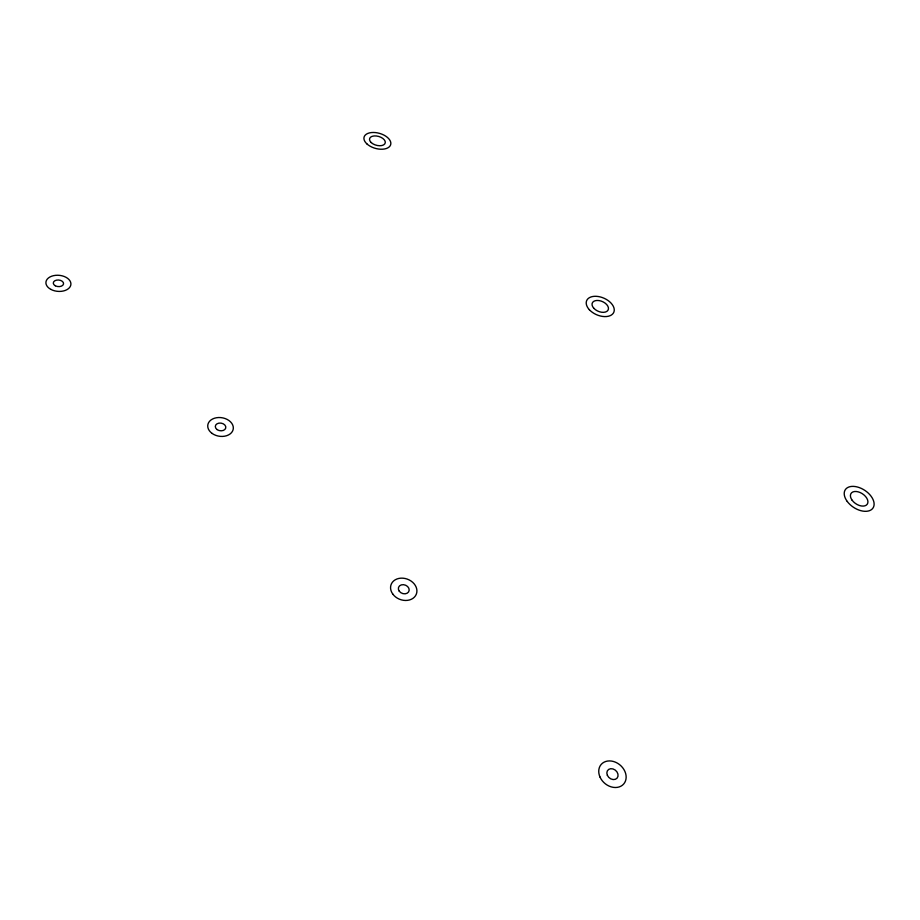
<?xml version="1.0" encoding="UTF-8"?>
<svg xmlns="http://www.w3.org/2000/svg" width="920" height="920" viewBox="0 0 920 920"><rect width="100%" height="100%" fill="white"/><g stroke="black" fill="none" stroke-linecap="round" stroke-linejoin="round"><path stroke-width="1.38" d="M600.012 777.067A14.915 11.937 41 0 0 623.668 784.035A14.915 11.937 41 0 0 613.674 761.541A14.915 11.937 41 0 0 600.012 777.067M607.349 775.284A6.129 4.91 41 0 0 617.056 778.182A6.129 4.91 41 0 0 612.996 768.936A6.129 4.91 41 0 0 607.349 775.284M392.713 593.975A13.489 10.787 20.8 0 0 415.506 595.757A13.489 10.787 20.8 0 0 403.017 578.185A13.489 10.787 20.8 0 0 392.713 593.975M399.222 591.146A5.543 4.427 20.8 0 0 408.595 591.917A5.543 4.427 20.8 0 0 403.5 584.683A5.543 4.427 20.8 0 0 399.222 591.146M212.117 433.435A12.88 9.35 9.2 0 0 233.093 429.743A12.88 9.35 9.2 0 0 216.384 417.76A12.88 9.35 9.2 0 0 212.117 433.435M217.085 429.571A5.29 3.841 9.2 0 0 225.722 428.076A5.29 3.841 9.2 0 0 218.88 423.142A5.29 3.841 9.2 0 0 217.085 429.571M50.876 289.397A12.535 8.05 4.9 0 0 70.829 284.947A12.535 8.05 4.9 0 0 53.521 275.666A12.535 8.05 4.9 0 0 50.876 289.397M55.326 285.786A5.152 3.3 4.9 0 0 63.537 283.969A5.152 3.3 4.9 0 0 56.453 280.151A5.152 3.3 4.9 0 0 55.326 285.786M847.239 501.446A16.595 10.177 33.4 0 0 872.93 508.127A16.595 10.177 33.4 0 0 857.336 486.979A16.595 10.177 33.4 0 0 847.239 501.446M852.161 500.284A9.729 5.968 33.4 0 0 867.226 504.24A9.729 5.968 33.4 0 0 858.13 491.832A9.729 5.968 33.4 0 0 852.161 500.284M589.329 309.695A14.777 9.05 23.3 0 0 613.341 313.145A14.777 9.05 23.3 0 0 598.023 296.481A14.777 9.05 23.3 0 0 589.329 309.695M593.837 308.28A8.659 5.301 23.3 0 0 607.924 310.339A8.659 5.301 23.3 0 0 598.977 300.564A8.659 5.301 23.3 0 0 593.837 308.28M366.804 143.807A13.823 7.785 15.8 0 0 389.896 146.176A13.823 7.785 15.8 0 0 375.463 132.583A13.823 7.785 15.8 0 0 366.804 143.807M371.185 142.542A8.107 4.566 15.8 0 0 384.732 143.957A8.107 4.566 15.8 0 0 376.303 135.976A8.107 4.566 15.8 0 0 371.185 142.542"/></g></svg>
